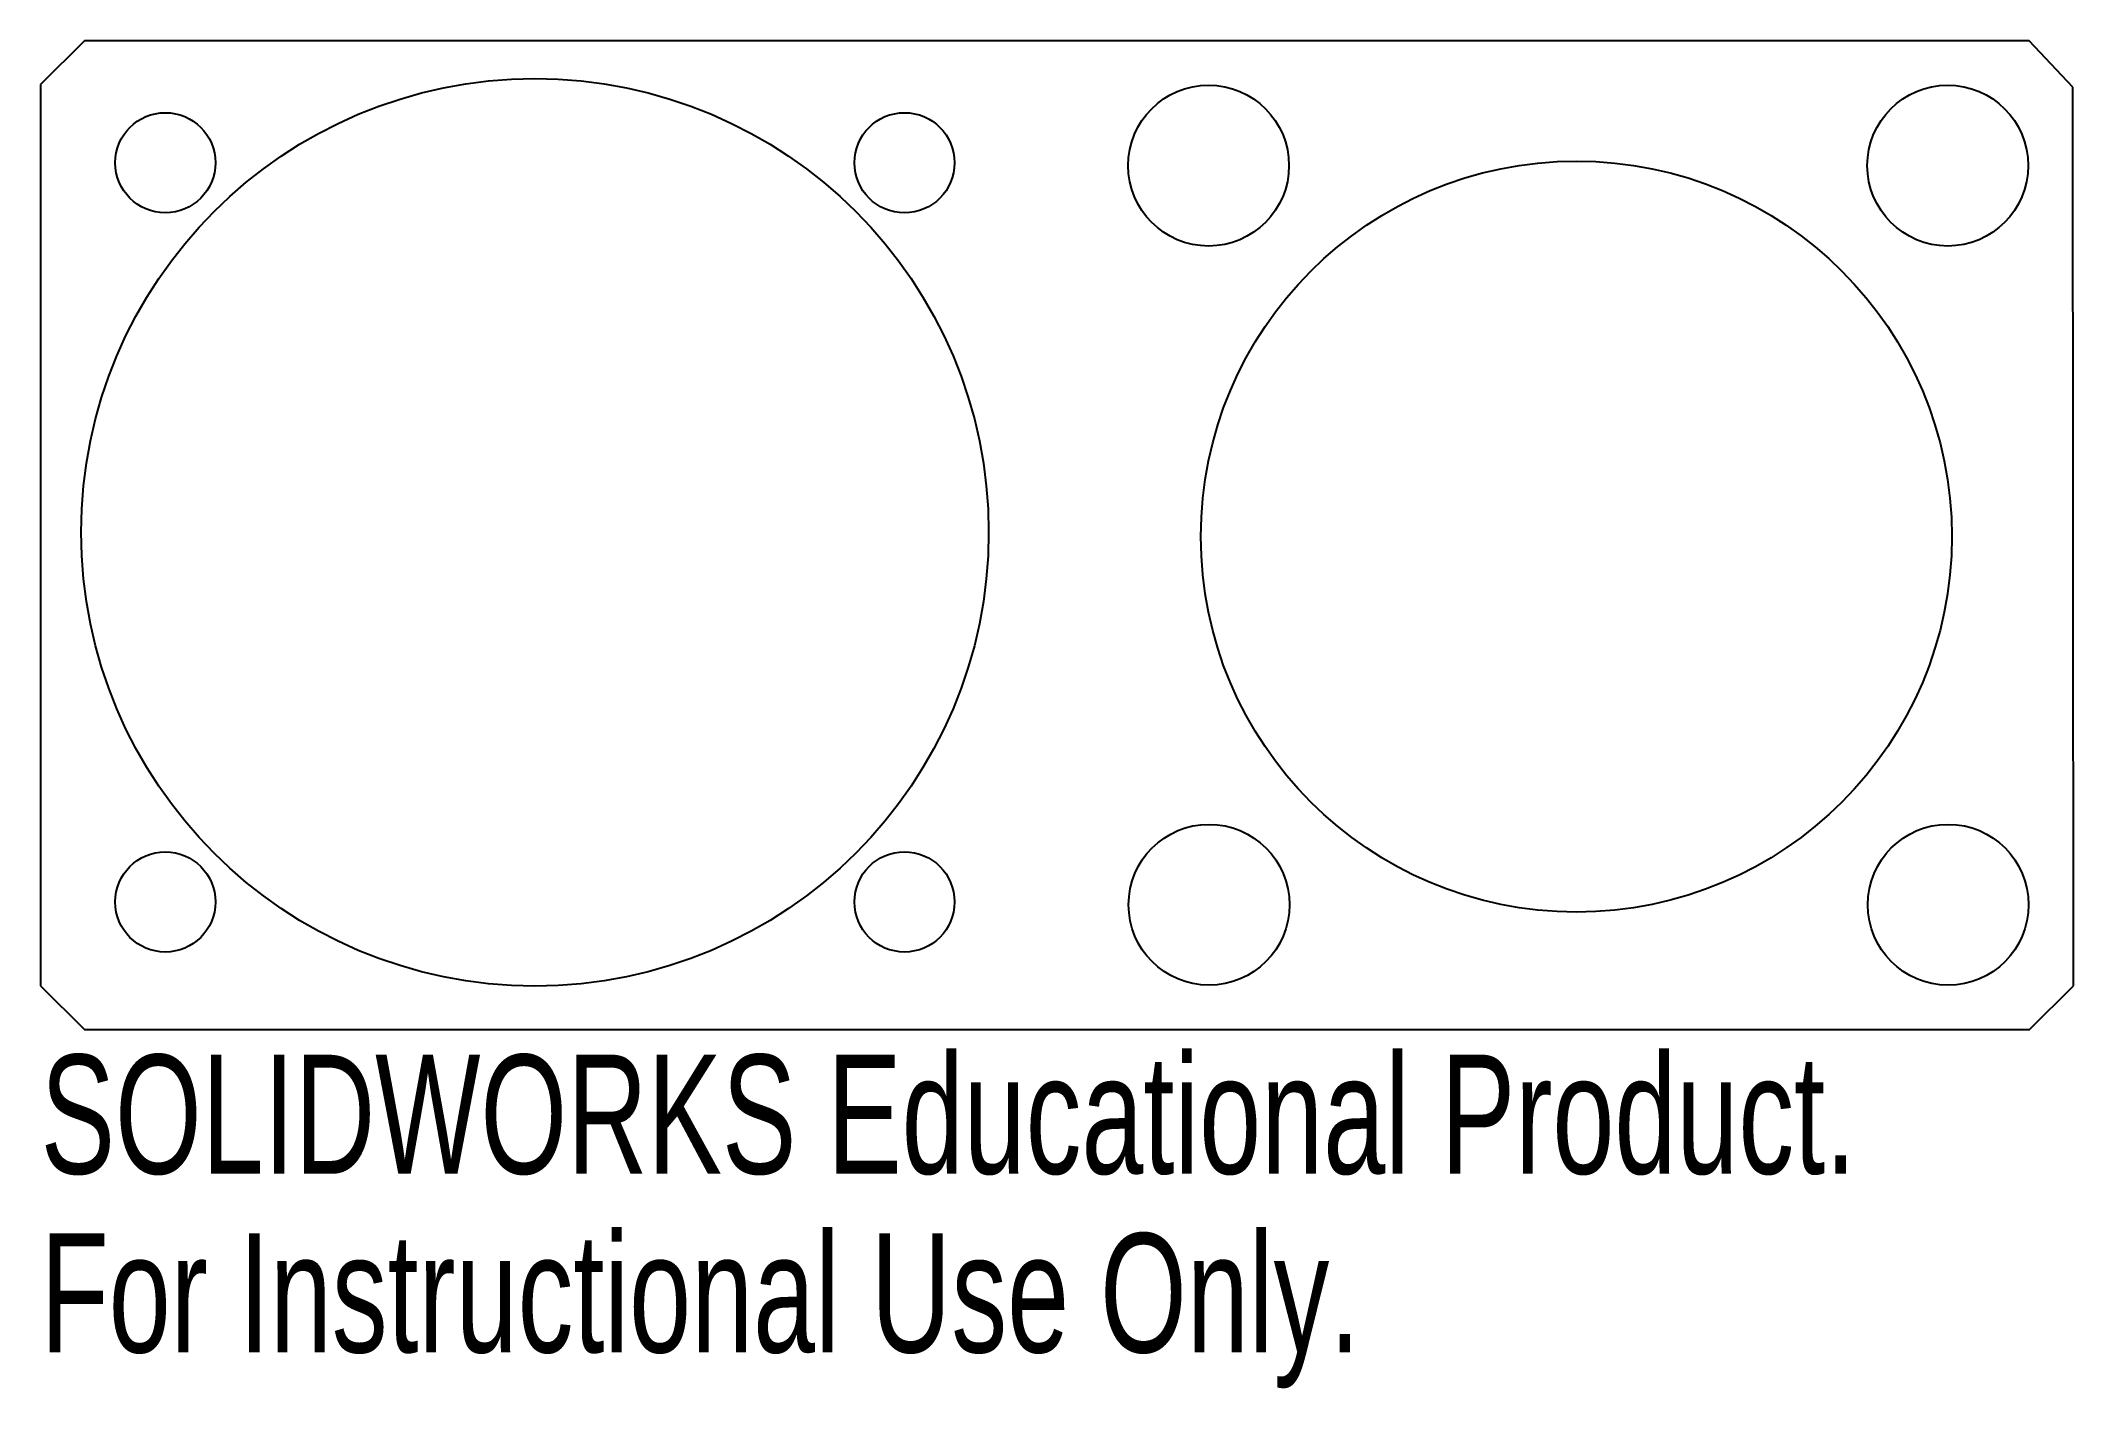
# Model space of a CAD drawing. Header units: inches. Extents: x -0.79 to 2.46, y -1.37 to 0.79.
import ezdxf

# ---------------------------------------------------------------- set-up
doc = ezdxf.new("R2010")
doc.units = ezdxf.units.IN
doc.header["$MEASUREMENT"] = 0
doc.styles.add('SLDTEXTSTYLE0', font='TXT', dxfattribs={"width": 0.7})

msp = doc.modelspace()

# ---------------------------------------------------------------- linework, layer by layer
at = {"color": 7, "linetype": 'Continuous', "lineweight": 25}
for p, q in [((-0.7198, 0.7856), (-0.7898, 0.7156)), ((0.7202, 0.7856), (-0.7198, 0.7856)), ((0.7908, 0.7855), (0.7202, 0.7856)), ((2.3874, 0.7855), (0.7908, 0.7855)), ((2.4574, 0.7113), (2.3874, 0.7855)), ((-0.7898, 0.7156), (-0.7898, -0.7244)), ((2.4582, -0.7249), (2.4574, 0.7113)), ((-0.7898, -0.7244), (-0.7198, -0.7944)), ((2.3882, -0.7945), (2.4582, -0.7249)), ((-0.7198, -0.7944), (0.7202, -0.7944)), ((0.7202, -0.7944), (0.79, -0.7945)), ((0.79, -0.7945), (2.3882, -0.7945))]:
    msp.add_line(p, q, dxfattribs=at)
for centre, radius in [((0, 0), 0.725), ((1.0764, 0.586), 0.1285), ((2.2575, 0.586), 0.1285), ((-0.5906, 0.5905), 0.08), ((0.5905, 0.5905), 0.08), ((1.6641, -0.0068), 0.6), ((1.0771, -0.5951), 0.1285), ((2.2582, -0.5951), 0.1285), ((-0.5906, -0.5906), 0.08), ((0.5905, -0.5906), 0.08)]:
    msp.add_circle(centre, radius, dxfattribs=at)

# ---------------------------------------------------------------- texts
at = {"color": 7, "linetype": 'Continuous', "char_height": 0.1903, "attachment_point": 1, "style": 'SLDTEXTSTYLE0'}
for s, insert in [('SOLIDWORKS Educational Product.', (-0.7898, -0.8347)), ('For Instructional Use Only.', (-0.7898, -1.1201))]:
    msp.add_mtext(s, dxfattribs=dict(at, insert=insert))

doc.saveas('drawing.dxf')
